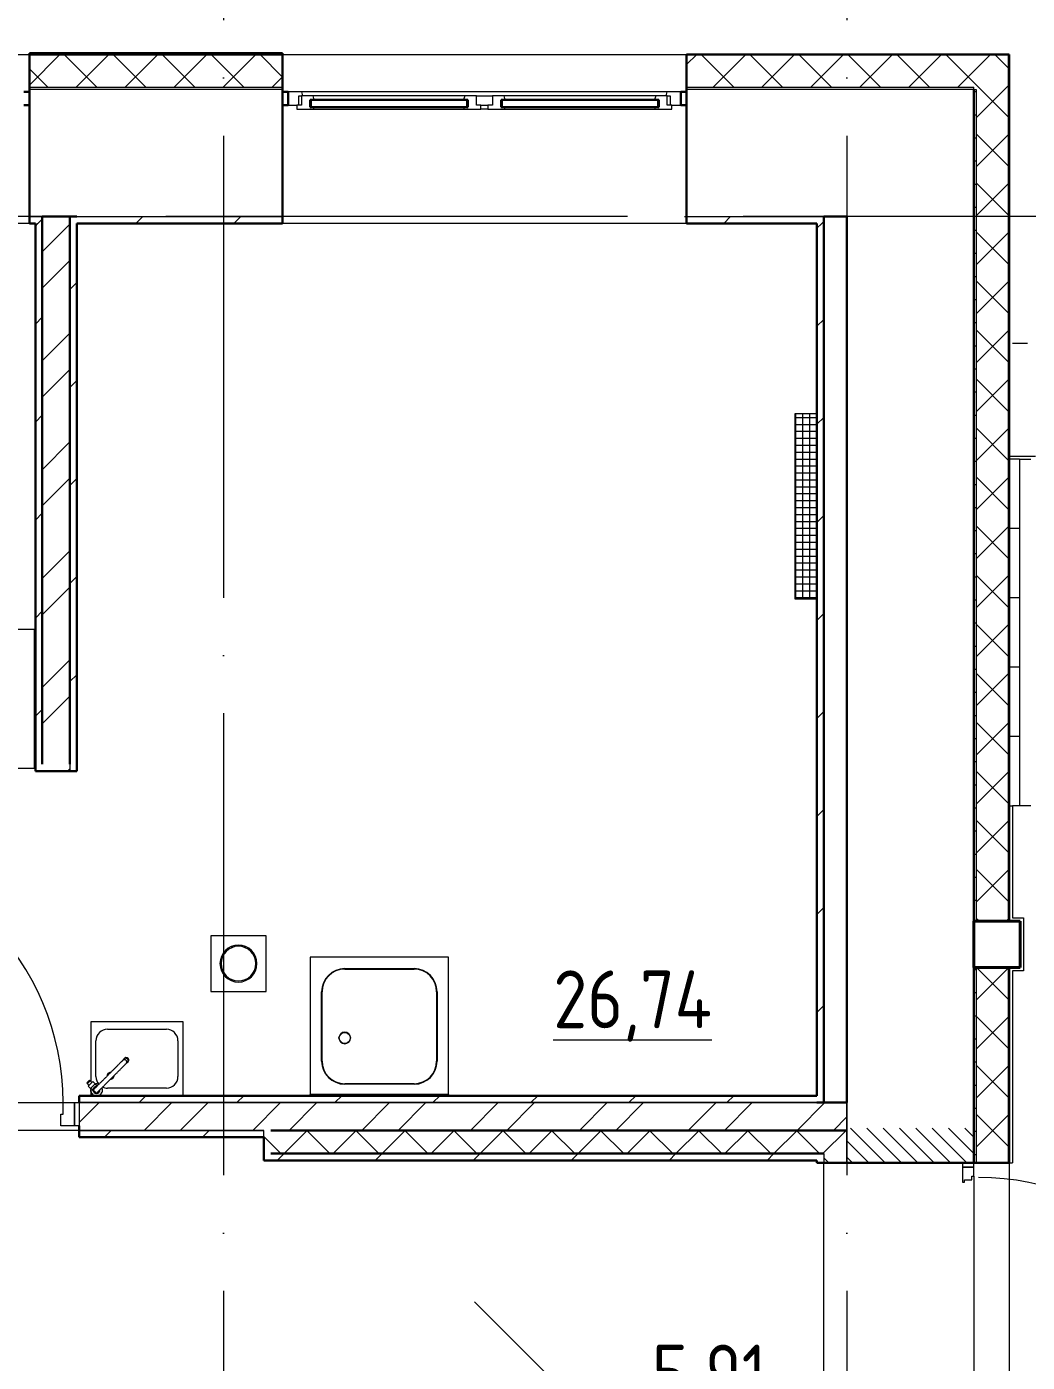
# Model space of a CAD drawing. Header units: millimetres. Extents: x -88595 to 880822, y -1054509 to -148035.
# Drawn here: x 203511 to 207844, y -240811 to -235030 of the extents above; entities that cross this region are included whole.
import ezdxf

# ---------------------------------------------------------------- set-up
doc = ezdxf.new("R2010")
doc.units = ezdxf.units.MM
for name, pattern in [('ADSK_Линия сетки', [25, 20, -2.5, 0, -2.5]), ('ADSK_Сверху', [4.5, 3, -1.5]), ('ADSK_Штриховая_ш2 п1_5', [4.5, 3, -1.5])]:
    doc.linetypes.add(name, pattern=pattern)
for name, color, linetype, lineweight in [('_ Окна', 7, 'Continuous', 30), ('Двери', 7, 'Continuous', 9), ('Лестницы', 7, 'Continuous', 9), ('Линии', 7, 'Continuous', 9), ('Марки помещений', 7, 'Continuous', 20), ('Несущие колонны', 7, 'Continuous', 18), ('Обобщенные модели', 7, 'Continuous', 18), ('Оборудование', 7, 'Continuous', 18), ('Ограждение', 7, 'Continuous', 9), ('Окна', 7, 'Continuous', 9), ('Оси', 7, 'Continuous', 9), ('Перекрытие', 7, 'Continuous', 18), ('Сантехника', 7, 'Continuous', 18), ('Стены внутренние', 7, 'Continuous', 18), ('Стены наружные', 7, 'Continuous', 18), ('Стены штриховка', 7, 'Continuous', 9)]:
    doc.layers.add(name, color=color, linetype=linetype, lineweight=lineweight)
doc.layers.add('Двери открывание', color=7, linetype='Continuous', lineweight=9, true_color=0xc0c0c0)
doc.styles.add('GOST Common_3', font='GOST_Common.ttf', dxfattribs={"width": 0.9, "height": 2.5})

# ---------------------------------------------------------------- blocks, each defined once
blk = doc.blocks.new('1 этаж')
at = {"layer": 'Двери', "lineweight": 18, "true_color": 0xff0000}
h = blk.add_hatch(dxfattribs=at)
h.set_pattern_fill('FP_2', color=1, angle=-90, style=0, pattern_type=2)
h.set_pattern_definition([(315, (243467.71, 687882.605), (35.3553, 35.3553), [])])
h.paths.add_polyline_path([(243192.7, 686997.6), (243742.7, 686997.6), (243742.7, 687147.6), (243192.7, 687147.6)])
h.paths.add_polyline_path([(243708.7, 688367.6), (243742.7, 688367.6), (243742.7, 688517.6), (243192.7, 688517.6), (243192.7, 688367.6)])
at = {"layer": 'Оборудование', "lineweight": 9, "true_color": 0x787878}
h = blk.add_hatch(dxfattribs=at)
h.set_pattern_fill('FP_39', color=8, angle=90, style=0, pattern_type=2)
h.set_pattern_definition([(270, (243021.816, 691208.934), (30, 3e-15), []), (2e-15, (243021.816, 691208.934), (-8e-15, 30), [])])
h.paths.add_polyline_path([(242991.1, 690808.9), (243062.7, 690808.9), (243062.7, 691608.9), (242966.8, 691608.9), (242966.8, 690808.9)])
at = {"layer": '_ Окна'}
for p, q in [((239652.7, 693002.6), (239627.7, 693002.6)), ((240772.7, 693002.6), (240747.7, 693002.6)), ((240772.7, 692944.6), (240772.7, 693002.6)), ((242497.7, 693002.6), (242472.7, 693002.6)), ((242472.7, 693002.6), (242472.7, 692944.6)), ((239627.7, 692944.6), (239652.7, 692944.6)), ((240747.7, 692944.6), (240772.7, 692944.6)), ((240870.7, 692968.6), (240867.7, 692968.6)), ((240867.7, 692968.6), (240867.7, 692936.6)), ((240867.7, 692936.6), (240870.7, 692936.6)), ((241547.7, 692968.6), (240870.7, 692968.6)), ((240870.7, 692968.6), (240870.7, 692936.6)), ((240870.7, 692936.6), (240870.7, 692968.6)), ((240870.7, 692936.6), (241547.7, 692936.6)), ((241547.7, 692936.6), (241547.7, 692968.6)), ((241547.7, 692968.6), (241547.7, 692936.6)), ((241550.7, 692968.6), (241547.7, 692968.6)), ((241547.7, 692936.6), (241550.7, 692936.6)), ((241550.7, 692936.6), (241550.7, 692968.6)), ((241697.7, 692968.6), (241694.7, 692968.6)), ((241694.7, 692968.6), (241694.7, 692936.6)), ((241694.7, 692936.6), (241697.7, 692936.6)), ((242374.7, 692968.6), (241697.7, 692968.6)), ((241697.7, 692968.6), (241697.7, 692936.6)), ((241697.7, 692936.6), (241697.7, 692968.6)), ((241697.7, 692936.6), (242374.7, 692936.6)), ((242374.7, 692936.6), (242374.7, 692968.6)), ((242374.7, 692968.6), (242374.7, 692936.6)), ((242377.7, 692968.6), (242374.7, 692968.6)), ((242374.7, 692936.6), (242377.7, 692936.6)), ((242377.7, 692936.6), (242377.7, 692968.6)), ((242472.7, 692944.6), (242497.7, 692944.6))]:
    blk.add_line(p, q, dxfattribs=at)
at = {"layer": '_ Окна', "lineweight": 18}
for p, q in [((240832.2, 693002.6), (240772.7, 693002.6)), ((240772.7, 693002.6), (240772.7, 692944.6)), ((240818.7, 692944.6), (240818.7, 692985.6)), ((240818.7, 692985.6), (240830.7, 692985.6)), ((240830.7, 692985.6), (240830.7, 692944.6)), ((240881.2, 692985.6), (240830.7, 692985.6)), ((240836.7, 692985.6), (240832.2, 693002.6)), ((240885.7, 692968.6), (240881.2, 692985.6)), ((241537.3, 692985.6), (241532.7, 692968.6)), ((241587.7, 692985.6), (241537.3, 692985.6)), ((241587.7, 692944.6), (241587.7, 692985.6)), ((241657.7, 692985.6), (241657.7, 692944.6)), ((241708.2, 692985.6), (241657.7, 692985.6)), ((241712.7, 692968.6), (241708.2, 692985.6)), ((242364.3, 692985.6), (242359.7, 692968.6)), ((242414.7, 692985.6), (242364.3, 692985.6)), ((242413.3, 693002.6), (242408.7, 692985.6)), ((242472.7, 693002.6), (242413.3, 693002.6)), ((242414.7, 692944.6), (242414.7, 692985.6)), ((242414.7, 692985.6), (242426.7, 692985.6)), ((242426.7, 692985.6), (242426.7, 692944.6)), ((242472.7, 692944.6), (242472.7, 693002.6)), ((240772.7, 692944.6), (240810.7, 692944.6)), ((240830.7, 692944.6), (240810.7, 692944.6)), ((240810.7, 692944.6), (240810.7, 692927.6)), ((240810.7, 692927.6), (240866.7, 692927.6)), ((240866.7, 692927.6), (240867.7, 692928.6)), ((240867.7, 692936.6), (240867.7, 692968.6)), ((240867.7, 692968.6), (240885.7, 692968.6)), ((240885.7, 692936.6), (240867.7, 692936.6)), ((240867.7, 692928.6), (240868.7, 692927.6)), ((240868.7, 692927.6), (240883.3, 692927.6)), ((240883.3, 692927.6), (240885.7, 692936.6)), ((241532.7, 692968.6), (241550.7, 692968.6)), ((241550.7, 692936.6), (241532.7, 692936.6)), ((241532.7, 692936.6), (241535.1, 692927.6)), ((241535.1, 692927.6), (241549.7, 692927.6)), ((241549.7, 692927.6), (241550.7, 692928.6)), ((241550.7, 692968.6), (241550.7, 692936.6)), ((241550.7, 692928.6), (241551.7, 692927.6)), ((241551.7, 692927.6), (241607.7, 692927.6)), ((241607.7, 692944.6), (241587.7, 692944.6)), ((241607.7, 692927.6), (241607.7, 692944.6)), ((241657.7, 692944.6), (241637.7, 692944.6)), ((241637.7, 692944.6), (241637.7, 692927.6)), ((241637.7, 692927.6), (241693.7, 692927.6)), ((241693.7, 692927.6), (241694.7, 692928.6)), ((241694.7, 692936.6), (241694.7, 692968.6)), ((241694.7, 692968.6), (241712.7, 692968.6)), ((241712.7, 692936.6), (241694.7, 692936.6)), ((241694.7, 692928.6), (241695.7, 692927.6)), ((241695.7, 692927.6), (241710.3, 692927.6)), ((241710.3, 692927.6), (241712.7, 692936.6)), ((242359.7, 692968.6), (242377.7, 692968.6)), ((242377.7, 692936.6), (242359.7, 692936.6)), ((242359.7, 692936.6), (242362.1, 692927.6)), ((242362.1, 692927.6), (242376.7, 692927.6)), ((242376.7, 692927.6), (242377.7, 692928.6)), ((242377.7, 692968.6), (242377.7, 692936.6)), ((242377.7, 692928.6), (242378.7, 692927.6)), ((242378.7, 692927.6), (242434.7, 692927.6)), ((242434.7, 692944.6), (242414.7, 692944.6)), ((242434.7, 692927.6), (242434.7, 692944.6)), ((242434.7, 692944.6), (242472.7, 692944.6))]:
    blk.add_line(p, q, dxfattribs=at)
at = {"layer": 'Двери'}
for p, q in [((239797.7, 688627.6), (239847.7, 688627.6)), ((239797.7, 688577.6), (239797.7, 688627.6)), ((239847.7, 688627.6), (239847.7, 688527.6)), ((239847.7, 688627.6), (239867.7, 688627.6)), ((239847.7, 688527.6), (239847.7, 688627.6)), ((239867.7, 688627.6), (239867.7, 688527.6)), ((239787.7, 688577.6), (239797.7, 688577.6)), ((239787.7, 688527.6), (239787.7, 688577.6)), ((239847.7, 688527.6), (239787.7, 688527.6)), ((239867.7, 688527.6), (239847.7, 688527.6)), ((243742.7, 688367.6), (243692.7, 688367.6)), ((243692.7, 688367.6), (243692.7, 688347.6)), ((243742.7, 688347.6), (243742.7, 688367.6)), ((243692.7, 688347.6), (243742.7, 688347.6)), ((243742.7, 688347.6), (243692.7, 688347.6)), ((243692.7, 688347.6), (243692.7, 688283.6)), ((243701.7, 688283.6), (243701.7, 688293.6)), ((243701.7, 688293.6), (243733.7, 688293.6)), ((243733.7, 688293.6), (243733.7, 688308.6)), ((243733.7, 688308.6), (243742.7, 688308.6)), ((243742.7, 688308.6), (243742.7, 688347.6)), ((243692.7, 688283.6), (243701.7, 688283.6))]:
    blk.add_line(p, q, dxfattribs=at)
at = {"layer": 'Двери', "linetype": 'ADSK_Штриховая_ш2 п1_5'}
for p, q in [((243192.7, 688517.6), (243192.7, 688367.6)), ((243742.7, 688367.6), (243742.7, 688517.6)), ((243192.7, 688367.6), (243742.7, 688367.6))]:
    blk.add_line(p, q, dxfattribs=at)
at = {"layer": 'Двери'}
blk.add_arc((238687.7, 688627.6), 1110, 0, 90, dxfattribs=at)
at = {"layer": 'Двери открывание'}
blk.add_arc((243762.7, 687211.6), 1092, 1.04943, 90, dxfattribs=at)
at = {"layer": 'Лестницы'}
for p, q in [((243939.7, 691112.6), (243894.7, 691112.6)), ((243939.7, 691112.6), (243894.7, 691112.6)), ((243939.7, 690812.6), (243894.7, 690812.6)), ((243939.7, 690812.6), (243894.7, 690812.6)), ((243939.7, 690512.6), (243894.7, 690512.6)), ((243939.7, 690512.6), (243894.7, 690512.6)), ((243939.7, 690212.6), (243894.7, 690212.6)), ((243939.7, 690212.6), (243894.7, 690212.6)), ((243939.7, 689912.6), (243909.7, 689912.6))]:
    blk.add_line(p, q, dxfattribs=at)
at = {"layer": 'Линии', "linetype": 'ADSK_Сверху', "ltscale": 100}
blk.add_line((245774.7, 691913.4), (243909.7, 691913.4), dxfattribs=at)
at = {"layer": 'Несущие колонны', "lineweight": 40}
for p, q in [((243942.7, 689412.6), (243742.7, 689412.6)), ((243742.7, 689412.6), (243742.7, 689212.6)), ((243742.7, 689412.6), (243942.7, 689412.6)), ((243742.7, 689212.6), (243742.7, 689412.6)), ((243942.7, 689212.6), (243942.7, 689412.6)), ((243942.7, 689412.6), (243942.7, 689212.6)), ((243742.7, 689212.6), (243942.7, 689212.6)), ((243942.7, 689212.6), (243742.7, 689212.6))]:
    blk.add_line(p, q, dxfattribs=at)
at = {"layer": 'Обобщенные модели', "lineweight": 9}
for p, q in [((240998.1, 688922.7), (241009.5, 688931)), ((241010.3, 688931.4), (241025.1, 688931.4)), ((241025.9, 688931), (241037.4, 688922.7)), ((240992.7, 688907.6), (240997.3, 688921.7)), ((240997.3, 688893.5), (240992.7, 688907.6)), ((241009.5, 688884.2), (240998.1, 688892.5)), ((241025.1, 688883.8), (241010.3, 688883.8)), ((241037.4, 688892.5), (241025.9, 688884.2)), ((241038.1, 688921.7), (241042.7, 688907.6)), ((241042.7, 688907.6), (241038.1, 688893.5))]:
    blk.add_line(p, q, dxfattribs=at)
for start, end in [(75, 81.97453), (75, 81.97453), (75, 81.97453), (188.02547, 195), (188.02547, 195), (188.02547, 195), (221.18971, 228.81029), (221.18971, 228.81029), (221.18971, 228.81029), (255, 261.97453), (255, 261.97453), (255, 261.97453), (294.66479, 300), (294.66479, 300), (294.66479, 300), (330, 335.33521), (330, 335.33521), (330, 335.33521), (8.02547, 15), (8.02547, 15), (8.02547, 15)]:
    blk.add_arc((239942.7, 688682.6), 25, start, end, dxfattribs=at)
at = {"layer": 'Оборудование'}
for p, q in [((242966.8, 691608.9), (242966.8, 690808.9)), ((243062.7, 691608.9), (242966.8, 691608.9)), ((242966.8, 690808.9), (243062.7, 690808.9)), ((242237.7, 687107.6), (241580.1, 687765.2))]:
    blk.add_line(p, q, dxfattribs=at)
at = {"layer": 'Ограждение'}
for p, q in [((243939.7, 691412.6), (243989.7, 691412.6)), ((243939.7, 691412.6), (243939.7, 689912.6)), ((243989.7, 689912.6), (243939.7, 689912.6))]:
    blk.add_line(p, q, dxfattribs=at)
at = {"layer": 'Окна'}
for p, q in [((242413.3, 693002.6), (240832.2, 693002.6)), ((241537.3, 692985.6), (240881.2, 692985.6)), ((241587.7, 692985.6), (241657.7, 692985.6)), ((242364.3, 692985.6), (241708.2, 692985.6)), ((240866.7, 692927.6), (240868.7, 692927.6)), ((240883.3, 692927.6), (241535.1, 692927.6)), ((241549.7, 692927.6), (241551.7, 692927.6)), ((241607.7, 692944.6), (241637.7, 692944.6)), ((241637.7, 692927.6), (241607.7, 692927.6)), ((241693.7, 692927.6), (241695.7, 692927.6)), ((241710.3, 692927.6), (242362.1, 692927.6)), ((242376.7, 692927.6), (242378.7, 692927.6))]:
    blk.add_line(p, q, dxfattribs=at)
at = {"layer": 'Оси', "linetype": 'ADSK_Линия сетки', "ltscale": 100}
for p, q in [((240492.7, 697813.2), (240492.7, 676562.6)), ((243192.7, 697813.2), (243192.7, 676562.6)), ((247242.7, 692462.6), (175520.4, 692462.6))]:
    blk.add_line(p, q, dxfattribs=at)
at = {"layer": 'Перекрытие', "color": 49, "ltscale": 100, "true_color": 0x464646}
blk.add_line((243939.7, 689912.6), (243909.7, 689912.6), dxfattribs=at)
at = {"layer": 'Сантехника'}
for p, q in [((239672.7, 690675.6), (239077.7, 690675.6)), ((239672.7, 690675.6), (239672.7, 690075.6)), ((239672.7, 690675.6), (239677.7, 690675.6)), ((239077.7, 690075.6), (239672.7, 690075.6)), ((239677.7, 690075.6), (239672.7, 690075.6)), ((240677.3, 689349.2), (240437.3, 689349.2)), ((240437.3, 689349.2), (240437.3, 689109.2)), ((240677.3, 689109.2), (240677.3, 689349.2)), ((241467.7, 689257.6), (240867.7, 689257.6)), ((240867.7, 689257.6), (240867.7, 688662.6)), ((241467.7, 688662.6), (241467.7, 689257.6)), ((241017.7, 689207.6), (241317.7, 689207.6)), ((241017.7, 689205.6), (241317.7, 689205.6)), ((240437.3, 689109.2), (240677.3, 689109.2)), ((240917.7, 688807.6), (240917.7, 689107.6)), ((240919.7, 688807.6), (240919.7, 689107.6)), ((241415.7, 689107.6), (241415.7, 688807.6)), ((241417.7, 689107.6), (241417.7, 688807.6)), ((240317.7, 688977.6), (239917.7, 688977.6)), ((239917.7, 688977.6), (239917.7, 688718.6)), ((239990.2, 688945.1), (240245.2, 688945.1)), ((240317.7, 688657.6), (240317.7, 688977.6)), ((239940.2, 688740.1), (239940.2, 688895.1)), ((240295.2, 688895.1), (240295.2, 688740.1)), ((240062.8, 688816.8), (240056.7, 688810.7)), ((240064.1, 688819.4), (240062.3, 688817.6)), ((240070.8, 688796.6), (240076.9, 688802.7)), ((240077.7, 688802.2), (240079.5, 688804)), ((239900.8, 688713.2), (239912.1, 688724.5)), ((239901.7, 688712.3), (239900.8, 688713.2)), ((239912.8, 688723.8), (239901.5, 688712.5)), ((239903.8, 688710.2), (239901.5, 688712.5)), ((239903.1, 688709.5), (239904, 688710.4)), ((239903.1, 688709.5), (239910.2, 688702.4)), ((239915.1, 688721.5), (239903.8, 688710.2)), ((239906.7, 688698.8), (239916.6, 688708.7)), ((239906.7, 688698.8), (239916.6, 688688.9)), ((239912.1, 688724.5), (239913, 688723.6)), ((239912.8, 688723.8), (239915.1, 688721.5)), ((239914.9, 688721.4), (239915.8, 688722.2)), ((239922.9, 688715.1), (239915.8, 688722.2)), ((239916.6, 688708.7), (239926.5, 688718.6)), ((239916.6, 688688.9), (239926.5, 688698.8)), ((239936.4, 688708.7), (239926.5, 688718.6)), ((239926.5, 688698.8), (239936.4, 688708.7)), ((239944.9, 688698.8), (239935.7, 688708)), ((241317.7, 688709.6), (241017.7, 688709.6)), ((241317.7, 688707.6), (241017.7, 688707.6)), ((239917.3, 688689.6), (239929.1, 688677.8)), ((239917.7, 688682.1), (239917.7, 688657.6)), ((240245.2, 688690.1), (239990.2, 688690.1)), ((241467.7, 688662.6), (240867.7, 688662.6)), ((240867.7, 688657.6), (240867.7, 688662.6)), ((241467.7, 688662.6), (241467.7, 688657.6))]:
    blk.add_line(p, q, dxfattribs=at)
at = {"layer": 'Сантехника', "flags": 128}
for points in [[(240056.7, 688810.7), (240056.3, 688810.3), (240055.7, 688809.8), (240055.1, 688809.2), (240054.4, 688808.4), (240053.6, 688807.6), (240052.7, 688806.8), (240051.7, 688805.8), (240050.7, 688804.7), (240049.5, 688803.5), (240048.3, 688802.3), (240046.9, 688801), (240045.5, 688799.6), (240044.1, 688798.1), (240042.5, 688796.5), (240040.9, 688794.9), (240039.2, 688793.2), (240037.4, 688791.4), (240035.6, 688789.6), (240033.7, 688787.7), (240031.7, 688785.7), (240029.7, 688783.7), (240027.6, 688781.6), (240025.5, 688779.5), (240023.3, 688777.4), (240021.1, 688775.2), (240018.9, 688772.9), (240016.6, 688770.6), (240014.3, 688768.3), (240011.9, 688766), (240009.6, 688763.6), (240007.2, 688761.2), (240004.8, 688758.8), (240002.4, 688756.4), (239999.9, 688754), (239997.5, 688751.5), (239995.1, 688749.1), (239992.6, 688746.7), (239990.2, 688744.2), (239987.8, 688741.8), (239985.4, 688739.4), (239983, 688737), (239980.6, 688734.7), (239978.3, 688732.3), (239976, 688730), (239973.7, 688727.7), (239971.5, 688725.5), (239969.3, 688723.3), (239967.1, 688721.2), (239965, 688719), (239963, 688717), (239960.9, 688715), (239959, 688713), (239957.1, 688711.1), (239955.3, 688709.3), (239953.5, 688707.6), (239951.8, 688705.9), (239950.2, 688704.3), (239948.7, 688702.7), (239947.2, 688701.2), (239945.8, 688699.9), (239944.5, 688698.6), (239943.3, 688697.3), (239942.2, 688696.2), (239941.1, 688695.1), (239940.1, 688694.2), (239939.3, 688693.3), (239938.5, 688692.5), (239937.8, 688691.8), (239937.2, 688691.2), (239936.7, 688690.7), (239936.3, 688690.3), (239936, 688690), (239935.8, 688689.8), (239935.7, 688689.7), (239935.6, 688689.7)], [(239949.8, 688675.5), (239949.8, 688675.6), (239950, 688675.7), (239950.2, 688676), (239950.6, 688676.3), (239951, 688676.7), (239951.5, 688677.3), (239952.2, 688677.9), (239952.9, 688678.6), (239953.7, 688679.4), (239954.6, 688680.3), (239955.6, 688681.3), (239956.7, 688682.4), (239957.8, 688683.6), (239959.1, 688684.8), (239960.4, 688686.2), (239961.8, 688687.6), (239963.3, 688689.1), (239964.9, 688690.6), (239966.5, 688692.3), (239968.2, 688694), (239970, 688695.8), (239971.9, 688697.6), (239973.8, 688699.5), (239975.7, 688701.5), (239977.8, 688703.5), (239979.8, 688705.6), (239982, 688707.7), (239984.1, 688709.9), (239986.4, 688712.1), (239988.6, 688714.4), (239990.9, 688716.6), (239993.2, 688719), (239995.6, 688721.3), (239997.9, 688723.7), (240000.3, 688726.1), (240002.7, 688728.5), (240005.1, 688730.9), (240007.6, 688733.3), (240010, 688735.8), (240012.4, 688738.2), (240014.9, 688740.6), (240017.3, 688743.1), (240019.7, 688745.5), (240022.1, 688747.9), (240024.5, 688750.2), (240026.9, 688752.6), (240029.2, 688754.9), (240031.5, 688757.2), (240033.8, 688759.5), (240036, 688761.8), (240038.2, 688763.9), (240040.3, 688766.1), (240042.4, 688768.2), (240044.5, 688770.2), (240046.5, 688772.2), (240048.4, 688774.2), (240050.3, 688776.1), (240052.1, 688777.9), (240053.9, 688779.6), (240055.6, 688781.3), (240057.2, 688782.9), (240058.7, 688784.5), (240060.2, 688785.9), (240061.5, 688787.3), (240062.8, 688788.6), (240064, 688789.8), (240065.2, 688790.9), (240066.2, 688792), (240067.2, 688792.9), (240068, 688793.8), (240068.8, 688794.5), (240069.5, 688795.2), (240070.1, 688795.8), (240070.5, 688796.3), (240070.8, 688796.6)]]:
    blk.add_lwpolyline(points, dxfattribs=at)
at = {"layer": 'Сантехника'}
for centre, radius, start, end in [((240557.3, 689229.2), 80, 0, 180), ((240557.3, 689229.2), 75, 0, 180), ((240557.3, 689229.2), 75, 109.97124, 115.02876), ((240557.3, 689229.2), 75, 64.97124, 70.02876), ((240557.3, 689229.2), 80, 180, 0), ((240557.3, 689229.2), 75, 180, 0), ((240557.3, 689229.2), 75, 154.97124, 160.02876), ((240557.3, 689229.2), 75, 19.97124, 25.02876), ((240557.3, 689229.2), 75, 199.97124, 205.02876), ((240557.3, 689229.2), 75, 244.97124, 250.02876), ((240557.3, 689229.2), 75, 289.97124, 295.02876), ((240557.3, 689229.2), 75, 334.97124, 340.02876), ((241017.7, 689107.6), 100, 90, 180), ((241017.7, 689107.6), 98, 90, 180), ((241317.7, 689107.6), 100, 0, 90), ((241317.7, 689107.6), 98, 0, 90), ((239990.2, 688895.1), 50, 90, 180), ((240245.2, 688895.1), 50, 0, 90), ((241017.7, 688907.6), 25, 0, 180), ((241017.7, 688907.6), 25, 180, 0), ((240003.6, 688743.5), 15, 90, 187.38594), ((240003.6, 688743.5), 15, 82.28038, 90), ((241017.7, 688807.6), 100, 180, 270), ((241017.7, 688807.6), 98, 180, 270), ((241317.7, 688807.6), 100, 270, 0), ((241317.7, 688807.6), 98, 270, 0), ((239942.7, 688682.6), 15, 90, 135), ((239942.7, 688682.6), 26, 68.08273, 104.37657), ((239990.2, 688740.1), 50, 180, 221.80584), ((240003.6, 688743.5), 15, 262.61483, 270), ((240003.6, 688743.5), 15, 270, 7.71773), ((240245.2, 688740.1), 50, 270, 0), ((239942.7, 688682.6), 26, 165.62343, 267.06731), ((239942.7, 688682.6), 15, 135, 315), ((239942.7, 688682.6), 12.5, 135, 315), ((239942.7, 688682.6), 10, 123.51956, 165), ((239942.7, 688682.6), 12.5, 102.92827, 135), ((239942.7, 688682.6), 10, 210, 225), ((239942.7, 688682.6), 10, 225, 240), ((239942.7, 688682.6), 10, 285, 326.48044), ((239942.7, 688682.6), 26, 282.54467, 315), ((239942.7, 688682.6), 12.5, 315, 347.07173), ((239942.7, 688682.6), 15, 315, 0), ((239942.7, 688682.6), 26, 315, 21.91727), ((239990.2, 688740.1), 50, 244.8556, 270)]:
    blk.add_arc(centre, radius, start, end, dxfattribs=at)
for centre, major_axis, start_param, end_param in [((240070, 688809.9), (-7.7, 7.7), 5.513272, 6.680258), ((240069.9, 688809.8), (-7.07, 7.07), 5.517864, 6.477608), ((240071.8, 688811.7), (-7.7, 7.7), 4.712389, 6.673869), ((240069.9, 688809.8), (-7.07, 7.07), 4.974188, 5.497787), ((240069.9, 688809.8), (-7.07, 7.07), 4.712389, 4.954111), ((240070, 688809.9), (-7.7, 7.7), 4.712389, 4.975198), ((240071.8, 688811.7), (-7.7, 7.7), 2.750806, 4.712389), ((240069.9, 688809.8), (-7.07, 7.07), 4.470667, 4.712389), ((240070, 688809.9), (-7.7, 7.7), 4.449578, 4.712389), ((240069.9, 688809.8), (-7.07, 7.07), 3.926991, 4.45059), ((240070, 688809.9), (-7.7, 7.7), 2.744374, 3.91149), ((240069.9, 688809.8), (-7.07, 7.07), 2.94697, 3.906913)]:
    blk.add_ellipse(centre, major_axis=major_axis, ratio=0.971547, start_param=start_param, end_param=end_param, dxfattribs=at)
for points, knots in [([(240070.7, 688810.6), (240069.9, 688811.4), (240067.9, 688812.8), (240064.5, 688813.7), (240061, 688813.4), (240057.9, 688812), (240055.8, 688809.9), (240055, 688808.4), (240054.7, 688807.9)], [-1, -1, -1, -1, -0.8888889, -0.7777778, -0.6666667, -0.5555556, -0.4444444, -0.3898544, -0.3898544, -0.3898544, -0.3898544]), ([(240068, 688794.6), (240068.6, 688794.9), (240070, 688795.7), (240072.1, 688797.8), (240073.5, 688800.9), (240073.8, 688804.4), (240072.9, 688807.8), (240071.5, 688809.8), (240070.7, 688810.6)], [-0.6102501, -0.6102501, -0.6102501, -0.6102501, -0.5555556, -0.4444444, -0.3333333, -0.2222222, -0.1111111, 0, 0, 0, 0])]:
    blk.add_open_spline(points, degree=3, knots=knots, dxfattribs=at)
at = {"layer": 'Стены внутренние'}
for p, q in [((237902.7, 693164.6), (239652.7, 693164.6)), ((240747.7, 693164.6), (242497.7, 693164.6)), ((240747.7, 693012.6), (239652.7, 693012.6)), ((243742.7, 693012.6), (242497.7, 693012.6)), ((239652.7, 692462.6), (239707.7, 692462.6)), ((239857.7, 692462.6), (240747.7, 692462.6)), ((242497.7, 692462.6), (243092.7, 692462.6)), ((243192.7, 688367.6), (243192.7, 688507.6)), ((243092.7, 687147.6), (243092.7, 688367.6)), ((243894.7, 688367.6), (243894.7, 687281.6)), ((243742.7, 688308.6), (243742.7, 687206.6))]:
    blk.add_line(p, q, dxfattribs=at)
at = {"layer": 'Стены внутренние', "lineweight": 30}
for p, q in [((239652.7, 693164.6), (239652.7, 693022.6)), ((240747.7, 693022.6), (240747.7, 693164.6)), ((243894.7, 693164.6), (242497.7, 693164.6)), ((242497.7, 693164.6), (242497.7, 693022.6)), ((243894.7, 693164.6), (243894.7, 689412.6)), ((239652.7, 692462.6), (239652.7, 693012.6)), ((240747.7, 692462.6), (240747.7, 693012.6)), ((242497.7, 692462.6), (242497.7, 693012.6)), ((243742.7, 688367.6), (243742.7, 693012.6)), ((243092.7, 692462.6), (243192.7, 692462.6)), ((243192.7, 692462.6), (243192.7, 688627.6)), ((243894.7, 689212.6), (243894.7, 688367.6)), ((243192.7, 688507.6), (240697.7, 688507.6)), ((240697.7, 688407.6), (243092.7, 688407.6)), ((243092.7, 688367.6), (243742.7, 688367.6)), ((243894.7, 688367.6), (243752.7, 688367.6))]:
    blk.add_line(p, q, dxfattribs=at)
at = {"layer": 'Стены внутренние', "linetype": 'Continuous', "lineweight": 9}
for p, q in [((239654.7, 693034.6), (239782.7, 693162.6)), ((239700.9, 693164.6), (239699.7, 693162.6)), ((239944.4, 693022.6), (239804.4, 693162.6)), ((239854.8, 693022.6), (239994.8, 693162.6)), ((240156.5, 693022.6), (240016.5, 693162.6)), ((240067, 693022.6), (240207, 693162.6)), ((240368.6, 693022.6), (240228.6, 693162.6)), ((240279.1, 693022.6), (240419.1, 693162.6)), ((240580.8, 693022.6), (240440.8, 693162.6)), ((240491.2, 693022.6), (240631.2, 693162.6)), ((240522.1, 693164.6), (240520.9, 693162.6)), ((240745.7, 693069.8), (240652.9, 693162.6)), ((240747.7, 693149), (240745.7, 693145.5)), ((242499.7, 693121.9), (242540.4, 693162.6)), ((242516.5, 693164.6), (242515.3, 693162.6)), ((242702.1, 693022.6), (242562.1, 693162.6)), ((242612.6, 693022.6), (242752.6, 693162.6)), ((242914.2, 693022.6), (242774.2, 693162.6)), ((242824.7, 693022.6), (242964.7, 693162.6)), ((243126.4, 693022.6), (242986.4, 693162.6)), ((243036.8, 693022.6), (243176.8, 693162.6)), ((243338.5, 693022.6), (243198.5, 693162.6)), ((243249, 693022.6), (243389, 693162.6)), ((243337.7, 693164.6), (243336.6, 693162.6)), ((243550.6, 693022.6), (243410.6, 693162.6)), ((243461.1, 693022.6), (243601.1, 693162.6)), ((243572.3, 693164.6), (243571.2, 693162.6)), ((243742.7, 693042.6), (243622.7, 693162.6)), ((243742.7, 693092.1), (243813.2, 693162.6)), ((243892.7, 693104.8), (243834.9, 693162.6)), ((239732.2, 693022.6), (239654.7, 693100.1)), ((240745.7, 693134.3), (240747.7, 693134.3)), ((243673.2, 693022.6), (243742.7, 693092.1)), ((240703.4, 693022.6), (240745.7, 693064.9)), ((243892.7, 692892.6), (243742.7, 693042.6)), ((243752.7, 692890), (243892.7, 693030)), ((243894.7, 692965.7), (243892.7, 692969.2)), ((243892.7, 692931.1), (243894.7, 692931.1)), ((243892.7, 692680.5), (243752.7, 692820.5)), ((243752.7, 692677.8), (243892.7, 692817.8)), ((243892.7, 692727.9), (243894.7, 692727.9)), ((243892.7, 692468.4), (243752.7, 692608.4)), ((243752.7, 692465.7), (243892.7, 692605.7)), ((243892.7, 692256.2), (243752.7, 692396.2)), ((243892.7, 692423.1), (243894.7, 692423.1)), ((243752.7, 692253.6), (243892.7, 692393.6)), ((243892.7, 692044.1), (243752.7, 692184.1)), ((243752.7, 692041.4), (243892.7, 692181.4)), ((243892.7, 691832), (243752.7, 691972)), ((243752.7, 691829.3), (243892.7, 691969.3)), ((243892.7, 691619.8), (243752.7, 691759.8)), ((243892.7, 691813.5), (243894.7, 691813.5)), ((243752.7, 691617.2), (243892.7, 691757.2)), ((243892.7, 691610.3), (243894.7, 691610.3)), ((243892.7, 691407.7), (243752.7, 691547.7)), ((243752.7, 691405), (243892.7, 691545)), ((243892.7, 691195.6), (243752.7, 691335.6)), ((243752.7, 691192.9), (243892.7, 691332.9)), ((243894.7, 691340.1), (243892.7, 691343.6)), ((243892.7, 691305.5), (243894.7, 691305.5)), ((243892.7, 690983.5), (243752.7, 691123.5)), ((243752.7, 690980.8), (243892.7, 691120.8)), ((243892.7, 690771.3), (243752.7, 690911.3)), ((243752.7, 690768.6), (243892.7, 690908.6)), ((243892.7, 690559.2), (243752.7, 690699.2)), ((243752.7, 690556.5), (243892.7, 690696.5)), ((243892.7, 690695.9), (243894.7, 690695.9)), ((243892.7, 690492.7), (243894.7, 690492.7)), ((243892.7, 690347.1), (243752.7, 690487.1)), ((243752.7, 690344.4), (243892.7, 690484.4)), ((243892.7, 690134.9), (243752.7, 690274.9)), ((243752.7, 690132.2), (243892.7, 690272.2)), ((243892.7, 690187.9), (243894.7, 690187.9)), ((243892.7, 689922.8), (243752.7, 690062.8)), ((243752.7, 689920.1), (243892.7, 690060.1)), ((243892.7, 689710.7), (243752.7, 689850.7)), ((243752.7, 689708), (243892.7, 689848)), ((243892.7, 689498.5), (243752.7, 689638.5)), ((243752.7, 689495.8), (243892.7, 689635.8)), ((243892.7, 689578.3), (243894.7, 689578.3)), ((243894.7, 689455.8), (243892.7, 689452.3)), ((243766.5, 689412.6), (243752.7, 689426.4)), ((243881.6, 689412.6), (243892.7, 689423.7)), ((243752.7, 689071.6), (243892.7, 689211.6)), ((243892.7, 689074.3), (243754.4, 689212.6)), ((243892.7, 689070.3), (243894.5, 689070.3)), ((243892.7, 688862.1), (243752.7, 689002.1)), ((243752.7, 688859.5), (243892.7, 688999.5)), ((243892.7, 688650), (243752.7, 688790)), ((243752.7, 688647.3), (243892.7, 688787.3)), ((243894.4, 688642.4), (243892.7, 688639.5)), ((243892.7, 688437.9), (243752.7, 688577.9)), ((243752.7, 688435.2), (243892.7, 688575.2)), ((240741, 688407.6), (240667.7, 688480.9)), ((240755.3, 688407.6), (240855.3, 688507.6)), ((240953.1, 688407.6), (240853.1, 688507.6)), ((240967.4, 688407.6), (241067.4, 688507.6)), ((241165.3, 688407.6), (241065.3, 688507.6)), ((241179.5, 688407.6), (241279.5, 688507.6)), ((241377.4, 688407.6), (241277.4, 688507.6)), ((241391.7, 688407.6), (241491.7, 688507.6)), ((241589.5, 688407.6), (241489.5, 688507.6)), ((241603.8, 688407.6), (241703.8, 688507.6)), ((241801.7, 688407.6), (241701.7, 688507.6)), ((241815.9, 688407.6), (241915.9, 688507.6)), ((242013.8, 688407.6), (241913.8, 688507.6)), ((242028.1, 688407.6), (242128.1, 688507.6)), ((242225.9, 688407.6), (242125.9, 688507.6)), ((242240.2, 688407.6), (242340.2, 688507.6)), ((242438.1, 688407.6), (242338.1, 688507.6)), ((242452.3, 688407.6), (242552.3, 688507.6)), ((242650.2, 688407.6), (242550.2, 688507.6)), ((242664.5, 688407.6), (242764.5, 688507.6)), ((242862.3, 688407.6), (242762.3, 688507.6)), ((242876.6, 688407.6), (242976.6, 688507.6)), ((243074.4, 688407.6), (242974.4, 688507.6)), ((243088.7, 688407.6), (243188.7, 688507.6)), ((243192.7, 688501.5), (243186.6, 688507.6)), ((243892.7, 688460.7), (243894.7, 688460.7)), ((243114.4, 688367.6), (243092.7, 688389.3))]:
    blk.add_line(p, q, dxfattribs=at)
at = {"layer": 'Стены наружные', "lineweight": 30}
for p, q in [((240747.7, 693169.6), (239652.7, 693169.6)), ((239652.7, 693169.6), (239652.7, 693164.6)), ((239652.7, 693164.6), (240747.7, 693164.6)), ((240747.7, 693164.6), (240747.7, 693169.6)), ((239652.7, 693022.6), (239652.7, 693012.6)), ((240747.7, 693012.6), (240747.7, 693022.6)), ((242497.7, 693022.6), (242497.7, 693012.6)), ((239652.7, 692462.6), (239652.7, 692432.6)), ((239707.7, 692462.6), (239707.7, 690092.6)), ((239857.7, 692462.6), (239707.7, 692462.6)), ((239827.7, 690092.6), (239827.7, 692462.6)), ((240747.7, 692432.6), (240747.7, 692462.6)), ((242497.7, 692462.6), (242497.7, 692432.6)), ((243092.7, 688627.6), (243092.7, 692462.6)), ((239652.7, 692432.6), (239677.7, 692432.6)), ((239677.7, 692432.6), (239677.7, 690062.6)), ((239857.7, 690062.6), (239857.7, 692432.6)), ((239857.7, 692432.6), (240747.7, 692432.6)), ((242497.7, 692432.6), (243062.7, 692432.6)), ((243062.7, 692432.6), (243062.7, 688657.6)), ((239677.7, 690062.6), (239857.7, 690062.6)), ((243062.7, 688657.6), (239867.7, 688657.6)), ((239867.7, 688657.6), (239867.7, 688627.6)), ((243192.7, 688627.6), (243062.7, 688627.6)), ((243062.7, 688627.6), (243092.7, 688627.6)), ((239867.7, 688527.6), (239867.7, 688507.6)), ((239867.7, 688507.6), (239867.7, 688477.6)), ((239867.7, 688477.6), (240667.7, 688477.6)), ((240667.7, 688477.6), (240667.7, 688377.6)), ((240697.7, 688507.6), (243192.7, 688507.6)), ((240667.7, 688377.6), (243062.7, 688377.6)), ((243062.7, 688377.6), (243062.7, 688367.6)), ((243062.7, 688367.6), (243092.7, 688367.6)), ((243742.7, 688367.6), (243752.7, 688367.6))]:
    blk.add_line(p, q, dxfattribs=at)
at = {"layer": 'Стены наружные', "linetype": 'Continuous', "lineweight": 9}
for p, q in [((239703.8, 693169.6), (239700.9, 693164.6)), ((240524.6, 693169), (240522.1, 693164.6)), ((243752.7, 693002.3), (243742.7, 693002.3)), ((243752.7, 692902.3), (243742.7, 692902.3)), ((243752.7, 692802.3), (243742.7, 692802.3)), ((243752.7, 692702.3), (243742.7, 692702.3)), ((243752.7, 692602.3), (243742.7, 692602.3)), ((240113.4, 692432.6), (240143.4, 692462.6)), ((240537.6, 692432.6), (240567.6, 692462.6)), ((242659, 692432.6), (242689, 692462.6)), ((243752.7, 692502.3), (243742.7, 692502.3)), ((239677.7, 692421.2), (239689.1, 692432.6)), ((239689.1, 692432.6), (239707.7, 692451.2)), ((239707.7, 692310.1), (239827.7, 692430.1)), ((243062.7, 692412.1), (243083.2, 692432.6)), ((243083.2, 692432.6), (243092.7, 692442.1)), ((243752.7, 692402.3), (243742.7, 692402.3)), ((243752.7, 692302.3), (243742.7, 692302.3)), ((239707.7, 692153), (239827.7, 692273)), ((239827.7, 692146.9), (239857.7, 692176.9)), ((243752.7, 692202.3), (243742.7, 692202.3)), ((243752.7, 692102.3), (243742.7, 692102.3)), ((239677.7, 691996.9), (239707.7, 692026.9)), ((243062.7, 691987.8), (243092.7, 692017.8)), ((243752.7, 692002.3), (243742.7, 692002.3)), ((239707.7, 691838.7), (239827.7, 691958.7)), ((243752.7, 691902.3), (243742.7, 691902.3)), ((239707.7, 691681.5), (239827.7, 691801.5)), ((243752.7, 691802.3), (243742.7, 691802.3)), ((239827.7, 691722.7), (239857.7, 691752.7)), ((243752.7, 691702.3), (243742.7, 691702.3)), ((239677.7, 691572.7), (239707.7, 691602.7)), ((243062.7, 691563.6), (243092.7, 691593.6)), ((243752.7, 691602.3), (243742.7, 691602.3)), ((239707.7, 691367.2), (239827.7, 691487.2)), ((243752.7, 691502.3), (243742.7, 691502.3)), ((243752.7, 691402.3), (243742.7, 691402.3)), ((239707.7, 691210.1), (239827.7, 691330.1)), ((239827.7, 691298.4), (239857.7, 691328.4)), ((243752.7, 691302.3), (243742.7, 691302.3)), ((243752.7, 691202.3), (243742.7, 691202.3)), ((239677.7, 691148.4), (239707.7, 691178.4)), ((243062.7, 691139.3), (243092.7, 691169.3)), ((243752.7, 691102.3), (243742.7, 691102.3)), ((239707.7, 690895.7), (239827.7, 691015.7)), ((243752.7, 691002.3), (243742.7, 691002.3)), ((239827.7, 690874.2), (239857.7, 690904.2)), ((243752.7, 690902.3), (243742.7, 690902.3)), ((239707.7, 690738.6), (239827.7, 690858.6)), ((243752.7, 690802.3), (243742.7, 690802.3)), ((239677.7, 690724.2), (239707.7, 690754.2)), ((243062.7, 690715), (243092.7, 690745)), ((243752.7, 690702.3), (243742.7, 690702.3)), ((243752.7, 690602.3), (243742.7, 690602.3)), ((239707.7, 690424.3), (239827.7, 690544.3)), ((243752.7, 690502.3), (243742.7, 690502.3)), ((239827.7, 690449.9), (239857.7, 690479.9)), ((239707.7, 690267.1), (239827.7, 690387.1)), ((243752.7, 690402.3), (243742.7, 690402.3)), ((239677.7, 690299.9), (239707.7, 690329.9)), ((243062.7, 690290.8), (243092.7, 690320.8)), ((243752.7, 690302.3), (243742.7, 690302.3)), ((243752.7, 690202.3), (243742.7, 690202.3)), ((243752.7, 690102.3), (243742.7, 690102.3)), ((239817.5, 690062.6), (239827.7, 690072.8)), ((243752.7, 690002.3), (243742.7, 690002.3)), ((243062.7, 689866.5), (243092.7, 689896.5)), ((243752.7, 689902.3), (243742.7, 689902.3)), ((243752.7, 689802.3), (243742.7, 689802.3)), ((243752.7, 689702.3), (243742.7, 689702.3)), ((243752.7, 689602.3), (243742.7, 689602.3)), ((243062.7, 689442.2), (243092.7, 689472.2)), ((243752.7, 689502.3), (243742.7, 689502.3)), ((243752.7, 689202.3), (243742.7, 689202.3)), ((243752.7, 689102.3), (243742.7, 689102.3)), ((243062.7, 689018), (243092.7, 689048)), ((243752.7, 689002.3), (243742.7, 689002.3)), ((243752.7, 688902.3), (243742.7, 688902.3)), ((243752.7, 688802.3), (243742.7, 688802.3)), ((243752.7, 688702.3), (243742.7, 688702.3)), ((240126.7, 688627.6), (240156.7, 688657.6)), ((240551, 688627.6), (240581, 688657.6)), ((240975.3, 688627.6), (241005.3, 688657.6)), ((241399.5, 688627.6), (241429.5, 688657.6)), ((241823.8, 688627.6), (241853.8, 688657.6)), ((242248.1, 688627.6), (242278.1, 688657.6)), ((242672.3, 688627.6), (242702.3, 688657.6)), ((239867.7, 688541.3), (239954, 688627.6)), ((240148.3, 688507.6), (240268.3, 688627.6)), ((240305.5, 688507.6), (240425.5, 688627.6)), ((240619.8, 688507.6), (240739.8, 688627.6)), ((240777, 688507.6), (240897, 688627.6)), ((241091.3, 688507.6), (241211.3, 688627.6)), ((241248.4, 688507.6), (241368.4, 688627.6)), ((241562.7, 688507.6), (241682.7, 688627.6)), ((241719.9, 688507.6), (241839.9, 688627.6)), ((242034.2, 688507.6), (242154.2, 688627.6)), ((242191.4, 688507.6), (242311.4, 688627.6)), ((242505.7, 688507.6), (242625.7, 688627.6)), ((242662.8, 688507.6), (242782.8, 688627.6)), ((242977.1, 688507.6), (243097.1, 688627.6)), ((243752.7, 688602.3), (243742.7, 688602.3)), ((243134.3, 688507.6), (243192.7, 688566)), ((239976.7, 688477.6), (240006.7, 688507.6)), ((240401, 688477.6), (240431, 688507.6)), ((243752.7, 688502.3), (243742.7, 688502.3)), ((240725.3, 688377.6), (240755.3, 688407.6)), ((241149.5, 688377.6), (241179.5, 688407.6)), ((241573.8, 688377.6), (241603.8, 688407.6)), ((241998.1, 688377.6), (242028.1, 688407.6)), ((242422.3, 688377.6), (242452.3, 688407.6)), ((242846.6, 688377.6), (242876.6, 688407.6)), ((243752.7, 688402.3), (243742.7, 688402.3))]:
    blk.add_line(p, q, dxfattribs=at)
at = {"layer": 'Стены наружные'}
for p, q in [((239652.7, 692432.6), (237902.7, 692432.6)), ((242497.7, 692432.6), (240747.7, 692432.6)), ((243894.7, 691425.6), (244009.7, 691425.6)), ((243939.7, 691412.6), (243894.7, 691412.6)), ((243894.7, 689912.6), (243909.7, 689912.6)), ((243909.7, 689912.6), (243909.7, 689427.6)), ((243909.7, 689427.6), (243957.7, 689427.6)), ((243957.7, 689427.6), (243957.7, 689197.6)), ((243909.7, 689197.6), (243909.7, 688367.6)), ((243957.7, 689197.6), (243909.7, 689197.6)), ((238737.7, 688627.6), (239797.7, 688627.6)), ((243192.7, 688507.6), (243192.7, 688627.6)), ((239867.7, 688507.6), (238617.7, 688507.6)), ((243894.7, 688367.6), (243909.7, 688367.6))]:
    blk.add_line(p, q, dxfattribs=at)
at = {"layer": 'Стены штриховка'}
for p, q in [((239654.7, 693022.6), (239654.7, 693162.6)), ((239654.7, 693162.6), (240745.7, 693162.6)), ((240197.7, 693169.6), (240197.7, 693164.6)), ((240745.7, 693162.6), (240745.7, 693022.6)), ((242499.7, 693022.6), (242499.7, 693162.6)), ((242499.7, 693162.6), (243894.7, 693162.6)), ((243892.7, 689412.6), (243892.7, 693164.6)), ((239652.7, 693022.6), (240747.7, 693022.6)), ((242497.7, 693022.6), (243742.7, 693022.6)), ((243742.7, 693012.6), (243742.7, 693022.6)), ((243742.7, 693012.6), (243752.7, 693012.6)), ((243752.7, 693012.6), (243752.7, 689412.6)), ((239827.7, 690092.6), (239827.7, 690062.6)), ((243752.7, 689212.6), (243752.7, 688367.6)), ((243892.7, 688369.6), (243892.7, 689212.6)), ((243062.7, 688627.6), (239867.7, 688627.6)), ((239867.7, 688627.6), (243062.7, 688627.6)), ((239867.7, 688507.6), (240667.7, 688507.6)), ((240667.7, 688507.6), (239867.7, 688507.6)), ((240667.7, 688477.6), (240667.7, 688507.6)), ((243092.7, 688407.6), (243092.7, 688367.6)), ((243752.7, 688369.6), (243892.7, 688369.6))]:
    blk.add_line(p, q, dxfattribs=at)
at = {"layer": 'Марки помещений', "style": 'GOST Common_3', "width": 0.9}
for s, p in [('%%U26,74', (241921, 688949.7)), ('%%U5,91', (242349.2, 687330.2))]:
    blk.add_text(s, height=250, dxfattribs=at).set_placement(p)

msp = doc.modelspace()

# ---------------------------------------------------------------- block references
at = {"layer": 'Оборудование', "color": 5, "true_color": 0x0000ff}
msp.add_blockref('1 этаж', (-36129.5, -928314.5), dxfattribs=at)

doc.saveas('drawing.dxf')
